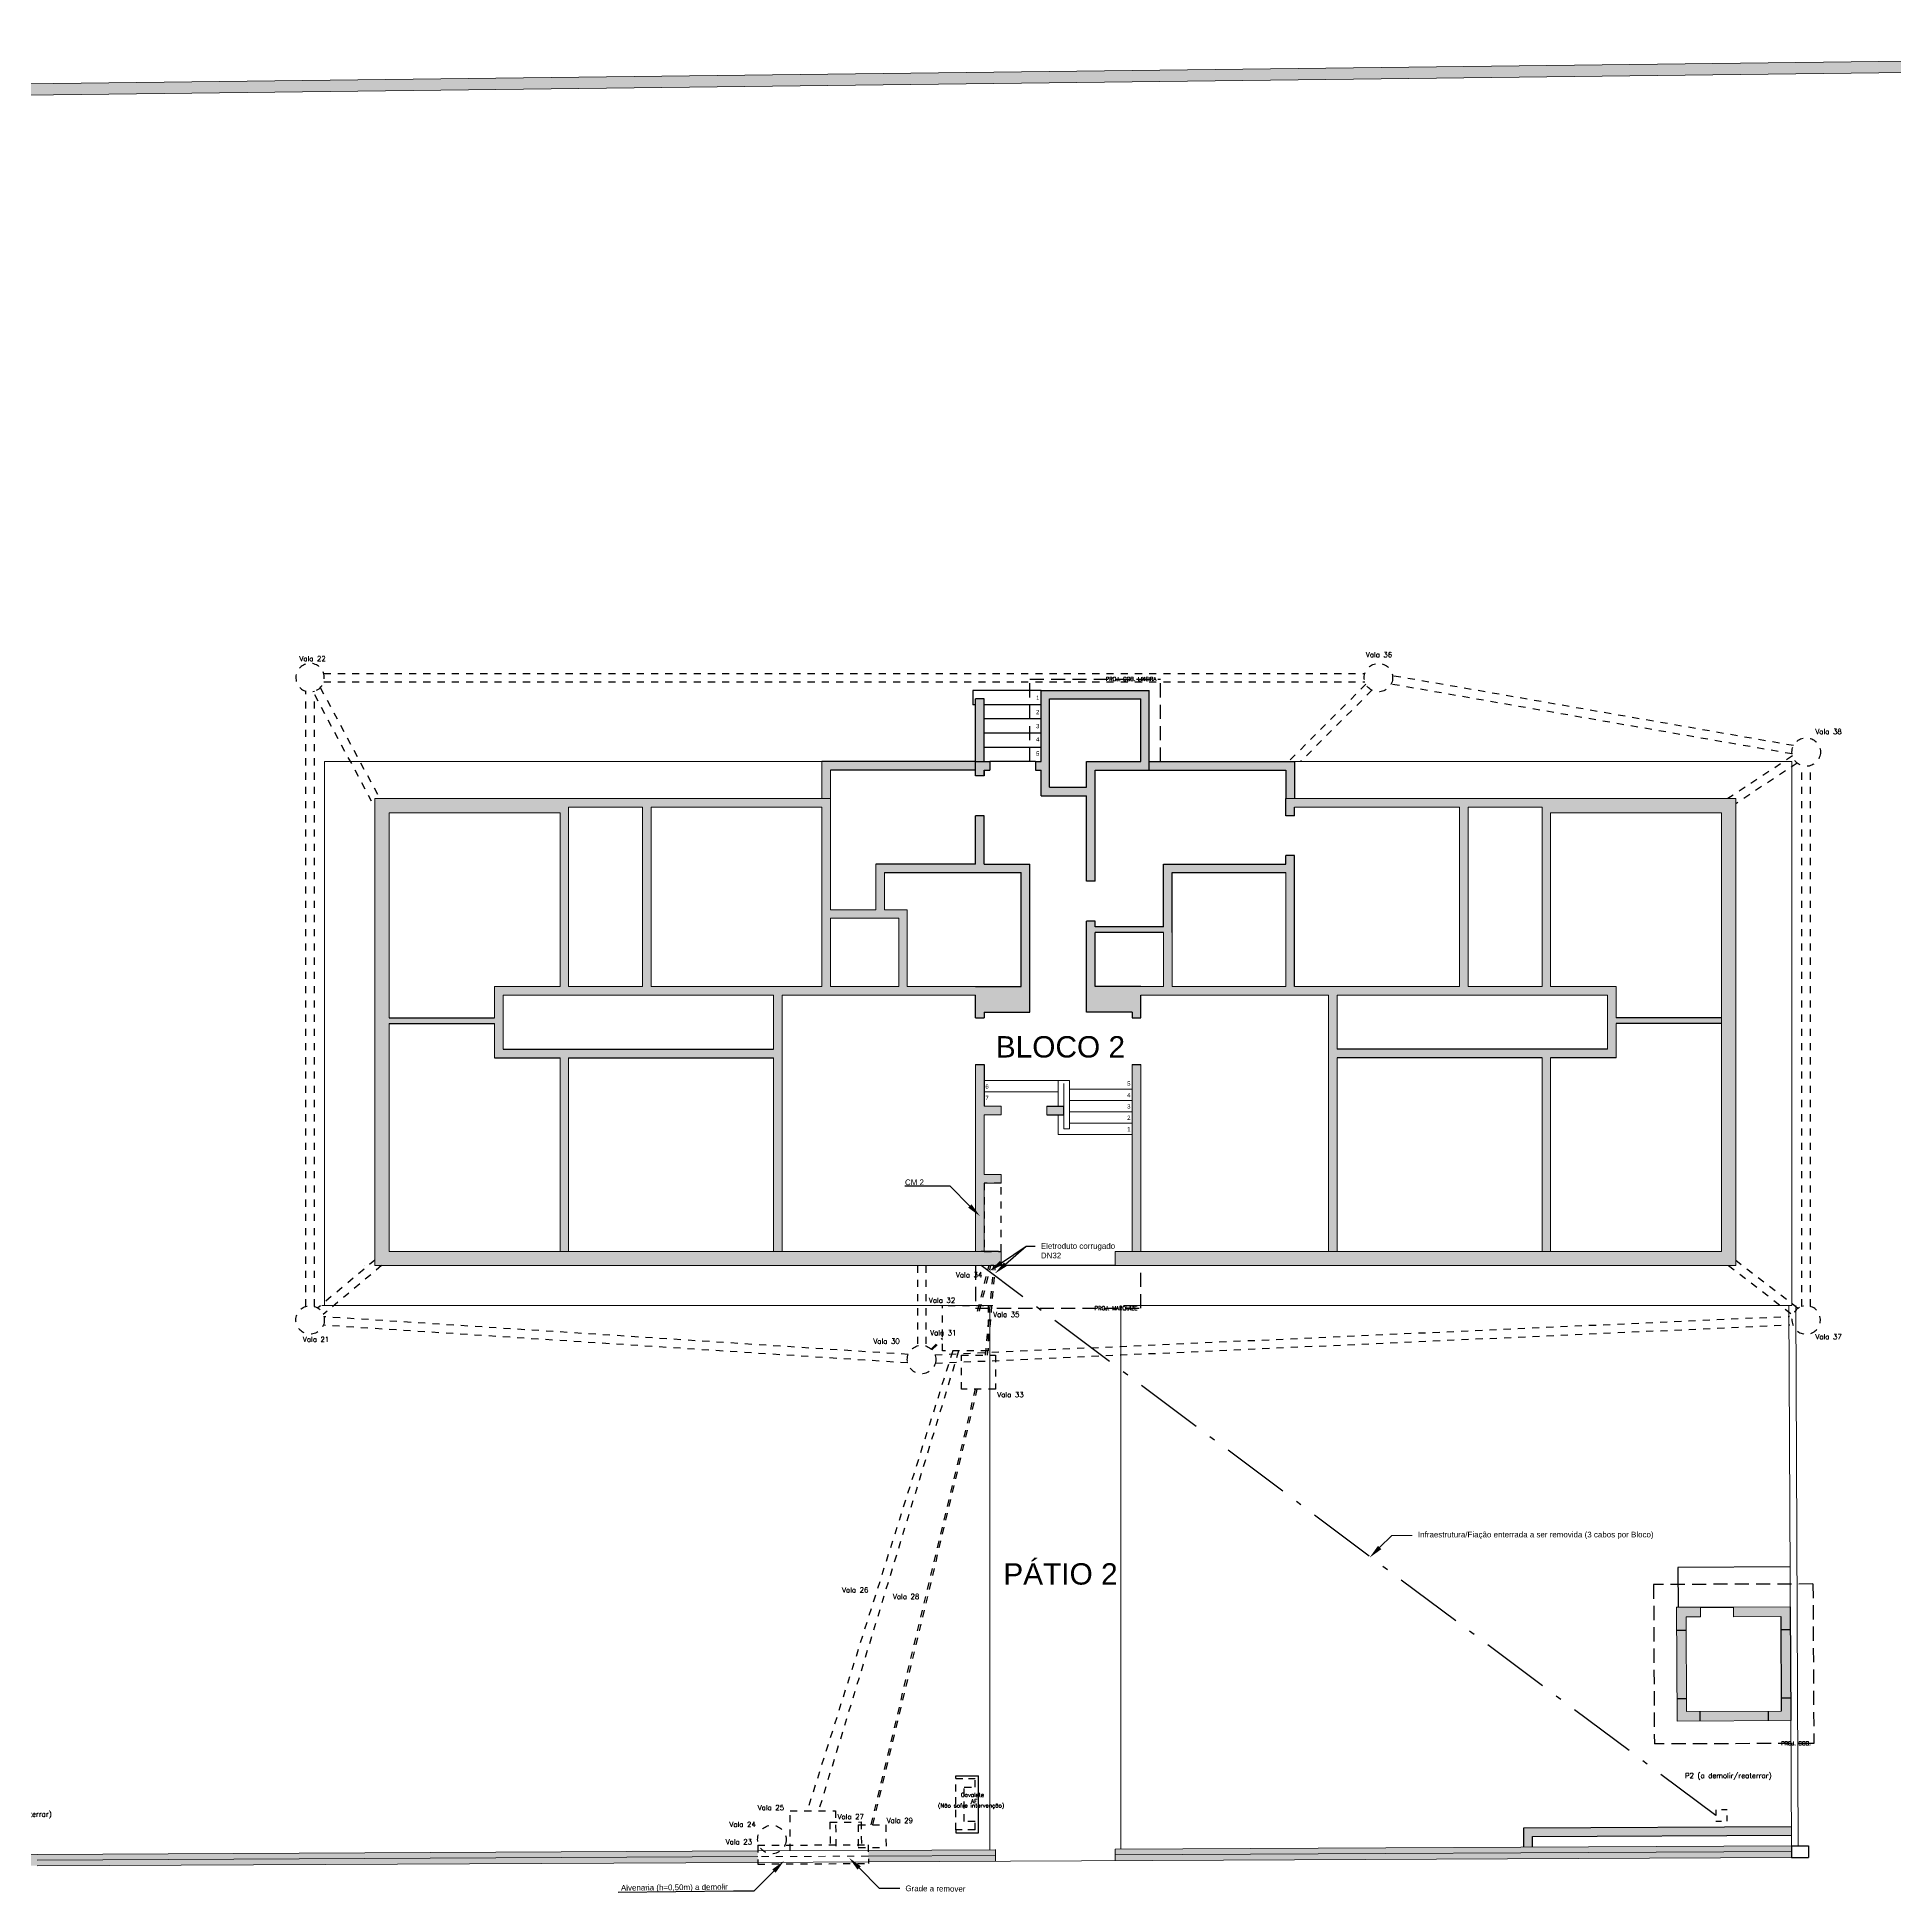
# Model space of a CAD drawing. Extents: x 0 to 11638, y -6007 to 0.
# Drawn here: x 10096.68 to 10129.31, y -3579.59 to -3547.09 of the extents above; entities that cross this region are included whole.
import ezdxf
from ezdxf import colors
from ezdxf.entities.mleader import LeaderData, LeaderLine
from ezdxf.math import Vec2, Vec3

# ---------------------------------------------------------------- set-up
doc = ezdxf.new("R2010")
doc.units = 0
for name, pattern in [('ACAD_ISO10W100', [18, 12, -3, 0, -3]), ('CACHE', [0.375, 0.25, -0.125]), ('DASHED', [0.25, 0.125, -0.125]), ('HIDDEN2', [0.1875, 0.125, -0.0625])]:
    doc.linetypes.add(name, pattern=pattern)
doc.layers.get('0').update_dxf_attribs({"linetype": 'CONTINUOUS'})
for name, color, linetype, lineweight in [('ARQ - Alvenaria Alta', 251, 'CONTINUOUS', 13), ('ARQ - Alvenaria Média-Baixa', 252, 'CONTINUOUS', 20), ('ARQ - Desnível', 8, 'CONTINUOUS', 20), ('ARQ - Escadas', 1, 'CONTINUOUS', 9), ('ARQ - Grades', 1, 'CONTINUOUS', 15), ('ARQ - Guias Calçadas Sarjetas', 254, 'CONTINUOUS', 20), ('ARQ - Textos', 4, 'CONTINUOUS', 5), ('Elétrica', 30, 'CONTINUOUS', 20), ('Hidrossanitário - Água Fria', 5, 'CONTINUOUS', 5)]:
    doc.layers.add(name, color=color, linetype=linetype, lineweight=lineweight)
for name, color, linetype in [('ARQ - Cotas', 1, 'CONTINUOUS'), ('ARQ - Desnível Terreno', 14, 'CONTINUOUS'), ('ARQ - Projeções', 253, 'CACHE')]:
    doc.layers.add(name, color=color, linetype=linetype)
doc.styles.add('ROMANS', font='romans.shx', dxfattribs={"height": 0.3})
doc.styles.get("Standard").update_dxf_attribs({"font": 'arial.ttf', "height": 0.15})

msp = doc.modelspace()

# ---------------------------------------------------------------- hatches: boundary and pattern name
at = {"layer": 'ARQ - Alvenaria Alta', "lineweight": -2}
h = msp.add_hatch(color=7, dxfattribs=at)
h.dxf.hatch_style = 1
h.paths.add_polyline_path([(10114.116, -3561.613), (10113.316, -3561.613), (10113.316, -3560.763), (10113.166, -3560.763), (10113.166, -3561.613), (10111.416, -3561.613), (10111.416, -3562.413), (10110.616, -3562.413), (10110.616, -3560.463), (10102.616, -3560.463), (10102.616, -3568.663), (10113.616, -3568.663), (10113.616, -3568.413), (10113.319, -3568.413), (10102.866, -3568.413), (10102.866, -3564.413), (10104.716, -3564.413), (10104.716, -3565.013), (10105.866, -3565.013), (10105.866, -3568.413), (10106.016, -3568.413), (10106.016, -3565.013), (10109.616, -3565.013), (10109.616, -3568.413), (10109.766, -3568.413), (10109.766, -3563.913), (10113.166, -3563.913), (10113.166, -3564.313), (10113.316, -3564.313), (10113.316, -3564.213), (10114.116, -3564.213)])
h.paths.add_polyline_path([(10113.166, -3563.763), (10111.966, -3563.763), (10111.966, -3562.413), (10111.566, -3562.413), (10111.566, -3561.763), (10113.966, -3561.763), (10113.966, -3563.763)], flags=16)
h.paths.add_polyline_path([(10111.816, -3563.763), (10110.616, -3563.763), (10110.616, -3562.563), (10111.816, -3562.563)], flags=16)
h.paths.add_polyline_path([(10110.466, -3563.763), (10107.466, -3563.763), (10107.466, -3560.613), (10110.466, -3560.613)], flags=16)
h.paths.add_polyline_path([(10109.616, -3563.913), (10109.616, -3564.863), (10104.866, -3564.863), (10104.866, -3563.913)], flags=16)
h.paths.add_polyline_path([(10107.316, -3563.763), (10106.016, -3563.763), (10106.016, -3560.613), (10107.316, -3560.613)], flags=16)
h.paths.add_polyline_path([(10105.866, -3563.763), (10104.716, -3563.763), (10104.716, -3564.313), (10102.866, -3564.313), (10102.866, -3560.713), (10105.866, -3560.713)], flags=16)
h.paths.add_polyline_path([(10113.316, -3565.133), (10113.166, -3565.133), (10113.166, -3568.413), (10113.316, -3568.413), (10113.316, -3567.213), (10113.616, -3567.213), (10113.616, -3567.063), (10113.316, -3567.063), (10113.316, -3566.013), (10113.616, -3566.013), (10113.616, -3565.863), (10113.316, -3565.863)], flags=17)
h.paths.add_polyline_path([(10124.416, -3563.763), (10123.266, -3563.763), (10123.266, -3560.713), (10126.266, -3560.713), (10126.266, -3568.413), (10115.616, -3568.413), (10115.616, -3568.663), (10126.516, -3568.663), (10126.516, -3560.463), (10118.616, -3560.463), (10118.616, -3560.763), (10118.766, -3560.763), (10118.766, -3560.613), (10121.666, -3560.613), (10121.666, -3563.763), (10118.766, -3563.763), (10118.766, -3561.463), (10118.616, -3561.463), (10118.616, -3561.613), (10116.466, -3561.613), (10116.466, -3562.713), (10115.266, -3562.713), (10115.266, -3562.613), (10115.116, -3562.613), (10115.116, -3564.213), (10115.916, -3564.213), (10115.916, -3564.313), (10116.066, -3564.313), (10116.066, -3563.913), (10119.366, -3563.913), (10119.366, -3568.413), (10119.516, -3568.413), (10119.516, -3565.013), (10123.116, -3565.013), (10123.116, -3568.413), (10123.266, -3568.413), (10123.266, -3565.013), (10124.416, -3565.013), (10124.416, -3564.413), (10126.266, -3564.413), (10126.266, -3564.313), (10124.416, -3564.313)])
h.paths.add_polyline_path([(10115.266, -3563.763), (10115.266, -3562.813), (10116.466, -3562.813), (10116.466, -3563.763), (10116.066, -3563.763)], flags=16)
h.paths.add_polyline_path([(10116.616, -3563.763), (10116.616, -3561.763), (10118.616, -3561.763), (10118.616, -3563.763)], flags=16)
h.paths.add_polyline_path([(10119.516, -3563.913), (10124.266, -3563.913), (10124.266, -3564.863), (10119.516, -3564.863)], flags=16)
h.paths.add_polyline_path([(10121.816, -3563.763), (10121.816, -3560.613), (10123.116, -3560.613), (10123.116, -3563.763)], flags=16)
h.paths.add_polyline_path([(10113.416, -3559.813), (10113.166, -3559.813), (10113.166, -3560.063), (10113.316, -3560.063), (10113.316, -3559.963), (10113.416, -3559.963)])
h.paths.add_polyline_path([(10116.216, -3558.563), (10114.316, -3558.563), (10114.316, -3559.813), (10114.216, -3559.813), (10114.216, -3559.963), (10114.316, -3559.963), (10114.316, -3560.413), (10115.116, -3560.413), (10115.116, -3561.913), (10115.266, -3561.913), (10115.266, -3559.963), (10116.216, -3559.963)])
h.paths.add_polyline_path([(10114.466, -3558.713), (10116.066, -3558.713), (10116.066, -3559.813), (10115.116, -3559.813), (10115.116, -3560.263), (10114.466, -3560.263)], flags=16)
h = msp.add_hatch(color=7, dxfattribs=at)
h.dxf.hatch_style = 1
h.paths.add_polyline_path([(10114.716, -3565.863), (10114.416, -3565.863), (10114.416, -3566.013), (10114.716, -3566.013)])
h.paths.add_polyline_path([(10116.066, -3565.133), (10115.916, -3565.133), (10115.916, -3568.413), (10116.066, -3568.413)])
h = msp.add_hatch(color=7, dxfattribs=at)
h.dxf.hatch_style = 1
h.paths.add_polyline_path([(10125.647, -3574.833), (10125.897, -3574.832), (10125.896, -3574.662), (10125.476, -3574.664), (10125.478, -3575.064), (10125.648, -3575.063)])
h.paths.add_polyline_path([(10125.648, -3575.063), (10125.478, -3575.064), (10125.484, -3576.264), (10125.654, -3576.263)])
h.paths.add_polyline_path([(10125.885, -3576.492), (10125.655, -3576.493), (10125.654, -3576.263), (10125.484, -3576.264), (10125.486, -3576.664), (10125.886, -3576.662)])
h.paths.add_polyline_path([(10127.085, -3576.486), (10125.885, -3576.492), (10125.886, -3576.662), (10127.086, -3576.656)])
h.paths.add_polyline_path([(10127.484, -3576.254), (10127.314, -3576.255), (10127.315, -3576.485), (10127.085, -3576.486), (10127.086, -3576.656), (10127.486, -3576.654)])
h.paths.add_polyline_path([(10127.478, -3575.054), (10127.308, -3575.055), (10127.314, -3576.255), (10127.484, -3576.254)])
h.paths.add_polyline_path([(10127.476, -3574.654), (10126.476, -3574.659), (10126.477, -3574.829), (10127.307, -3574.825), (10127.308, -3575.055), (10127.478, -3575.054)])
at = {"layer": 'ARQ - Alvenaria Média-Baixa', "lineweight": -2}
h = msp.add_hatch(color=256, dxfattribs=at)
h.dxf.hatch_style = 1
h.paths.add_polyline_path([(10113.166, -3559.813), (10110.466, -3559.813), (10110.466, -3560.463), (10110.616, -3560.463), (10110.616, -3559.963), (10113.166, -3559.963)])
h.paths.add_polyline_path([(10113.316, -3558.713), (10113.166, -3558.713), (10113.166, -3559.813), (10113.316, -3559.813)])
h.paths.add_polyline_path([(10118.766, -3559.813), (10116.216, -3559.813), (10116.216, -3559.963), (10118.616, -3559.963), (10118.616, -3560.463), (10118.766, -3560.463)])
h = msp.add_hatch(color=256, dxfattribs=at)
h.dxf.hatch_style = 1
h.paths.add_polyline_path([(10083.853, -3577.67), (10083.84, -3577.77), (10092.018, -3578.803), (10094.933, -3579.165), (10096.681, -3579.204), (10109.339, -3579.143), (10109.339, -3579.043), (10096.682, -3579.104), (10094.941, -3579.065), (10092.03, -3578.703)])
h.paths.add_polyline_path([(10083.865, -3577.571), (10083.853, -3577.67), (10092.03, -3578.703), (10094.941, -3579.065), (10096.682, -3579.104), (10109.339, -3579.043), (10109.338, -3578.943), (10096.683, -3579.004), (10094.948, -3578.965), (10092.043, -3578.604)])
h = msp.add_hatch(color=256, dxfattribs=at)
h.dxf.hatch_style = 1
h.paths.add_polyline_path([(10127.495, -3578.664), (10127.495, -3578.514), (10122.796, -3578.537), (10122.796, -3578.877), (10122.946, -3578.876), (10122.945, -3578.687)])
h = msp.add_hatch(color=256, dxfattribs=at)
h.dxf.hatch_style = 1
h.paths.add_polyline_path([(10113.516, -3578.923), (10111.281, -3578.933), (10111.282, -3579.033), (10113.516, -3579.023)])
h.paths.add_polyline_path([(10113.516, -3579.023), (10111.282, -3579.033), (10111.282, -3579.133), (10113.517, -3579.122)])
h = msp.add_hatch(color=256, dxfattribs=at)
h.dxf.hatch_style = 1
h.paths.add_polyline_path([(10127.496, -3578.854), (10115.616, -3578.911), (10115.615, -3579.011), (10127.496, -3578.954)])
h.paths.add_polyline_path([(10127.496, -3578.954), (10115.615, -3579.011), (10115.615, -3579.112), (10127.496, -3579.055)])
at = {"layer": 'ARQ - Cotas', "lineweight": -2}
h = msp.add_hatch(color=7, dxfattribs=at)
h.dxf.hatch_style = 1
edge = h.paths.add_edge_path()
edge.add_line((10163.801, -3547.293), (10163.801, -3578.879))
edge.add_line((10163.801, -3578.879), (10164.001, -3578.879))
edge.add_line((10164.001, -3578.879), (10164.001, -3547.091))
edge.add_line((10164.001, -3547.091), (10064.517, -3548.3))
edge.add_line((10064.517, -3548.3), (10064.717, -3571.822))
edge.add_arc((10068.479, -3571.822), 3.762, 180, 236.9357)
edge.add_line((10066.427, -3574.975), (10066.47, -3574.983))
edge.add_line((10066.47, -3574.983), (10066.507, -3574.789))
edge.add_arc((10068.479, -3571.822), 3.562, 179.9865, 236.3823, ccw=False)
edge.add_line((10064.917, -3571.821), (10064.719, -3548.497))
edge.add_line((10064.719, -3548.497), (10163.801, -3547.293))
h.paths.add_polyline_path([(10163.889, -3577.128), (10163.889, -3577.034)], flags=16)

# ---------------------------------------------------------------- linework, layer by layer
at = {"lineweight": -2}
for p, q in [((10102.431, -3568.663), (10102.431, -3568.663)), ((10113.566, -3568.413), (10113.266, -3568.413)), ((10113.484, -3568.663), (10113.434, -3568.663)), ((10113.566, -3568.663), (10113.516, -3568.663))]:
    msp.add_line(p, q, dxfattribs=at)
at = {"layer": 'ARQ - Alvenaria Alta'}
for p, q in [((10164.001, -3547.091), (10064.517, -3548.3)), ((10163.801, -3547.293), (10064.719, -3548.497)), ((10104.716, -3564.313), (10104.716, -3563.763)), ((10124.416, -3564.313), (10124.416, -3563.763)), ((10104.866, -3564.863), (10104.866, -3563.913)), ((10109.616, -3564.863), (10109.616, -3563.913)), ((10109.766, -3568.413), (10109.766, -3563.913)), ((10119.366, -3568.413), (10119.366, -3563.913)), ((10119.516, -3564.863), (10119.516, -3563.913)), ((10124.266, -3564.863), (10124.266, -3563.913)), ((10104.716, -3565.013), (10104.716, -3564.413)), ((10124.416, -3565.013), (10124.416, -3564.413)), ((10105.866, -3568.413), (10105.866, -3565.013)), ((10106.016, -3568.413), (10106.016, -3565.013)), ((10109.616, -3568.413), (10109.616, -3565.013)), ((10113.166, -3568.413), (10113.166, -3565.133)), ((10115.916, -3568.413), (10115.916, -3565.133)), ((10116.066, -3568.413), (10116.066, -3565.133)), ((10119.516, -3568.413), (10119.516, -3565.013)), ((10123.116, -3568.413), (10123.116, -3565.013)), ((10123.266, -3568.413), (10123.266, -3565.013)), ((10113.316, -3565.863), (10113.616, -3565.863)), ((10113.316, -3567.063), (10113.316, -3566.013)), ((10113.316, -3566.013), (10113.616, -3566.013)), ((10113.616, -3566.013), (10113.616, -3565.863)), ((10114.416, -3566.013), (10114.416, -3565.863)), ((10113.616, -3567.213), (10113.616, -3567.063)), ((10113.316, -3568.413), (10113.316, -3567.213)), ((10125.896, -3574.662), (10125.476, -3574.664)), ((10125.897, -3574.832), (10125.647, -3574.833)), ((10127.476, -3574.654), (10126.476, -3574.659)), ((10127.307, -3574.825), (10126.477, -3574.829)), ((10127.315, -3576.485), (10125.655, -3576.493)), ((10127.486, -3576.654), (10125.486, -3576.664))]:
    msp.add_line(p, q, dxfattribs=at)
at = {"layer": 'ARQ - Alvenaria Alta', "lineweight": -2}
for p, q in [((10114.316, -3559.813), (10114.316, -3558.563)), ((10114.316, -3558.563), (10116.216, -3558.563)), ((10116.216, -3559.963), (10116.216, -3558.563)), ((10114.466, -3560.263), (10114.466, -3558.713)), ((10114.466, -3558.713), (10116.066, -3558.713)), ((10116.066, -3559.813), (10116.066, -3558.713)), ((10113.166, -3560.063), (10113.166, -3559.813)), ((10113.166, -3559.813), (10113.416, -3559.813)), ((10113.416, -3559.813), (10113.416, -3559.963)), ((10114.216, -3559.813), (10114.316, -3559.813)), ((10114.216, -3559.813), (10114.216, -3559.963)), ((10115.116, -3560.263), (10115.116, -3559.813)), ((10115.116, -3559.813), (10116.066, -3559.813)), ((10113.316, -3560.063), (10113.166, -3560.063)), ((10113.316, -3559.963), (10113.416, -3559.963)), ((10113.316, -3560.063), (10113.316, -3559.963)), ((10113.316, -3559.963), (10113.316, -3560.063)), ((10114.216, -3559.963), (10114.316, -3559.963)), ((10114.316, -3560.413), (10114.316, -3559.963)), ((10115.266, -3561.913), (10115.266, -3559.963)), ((10115.266, -3559.963), (10116.216, -3559.963)), ((10114.316, -3560.413), (10115.116, -3560.413)), ((10114.466, -3560.263), (10115.116, -3560.263)), ((10115.116, -3561.913), (10115.116, -3560.413)), ((10118.616, -3560.763), (10118.616, -3560.463)), ((10113.166, -3561.613), (10113.166, -3560.763)), ((10113.316, -3560.763), (10113.166, -3560.763)), ((10113.316, -3561.613), (10113.316, -3560.763)), ((10118.766, -3560.763), (10118.616, -3560.763)), ((10118.766, -3560.763), (10118.766, -3560.613)), ((10118.616, -3561.613), (10118.616, -3561.463)), ((10118.766, -3561.463), (10118.616, -3561.463)), ((10118.766, -3563.763), (10118.766, -3561.463)), ((10113.166, -3561.613), (10111.416, -3561.613)), ((10111.566, -3561.763), (10113.966, -3561.763)), ((10113.316, -3561.613), (10114.116, -3561.613)), ((10113.966, -3563.763), (10113.966, -3561.763)), ((10114.116, -3564.213), (10114.116, -3561.613)), ((10116.466, -3562.713), (10116.466, -3561.613)), ((10116.466, -3561.613), (10118.616, -3561.613)), ((10116.616, -3562.813), (10116.616, -3561.763)), ((10116.616, -3561.763), (10118.616, -3561.763)), ((10115.266, -3561.913), (10115.116, -3561.913)), ((10115.266, -3562.613), (10115.116, -3562.613)), ((10115.116, -3564.213), (10115.116, -3562.613)), ((10115.266, -3562.713), (10115.266, -3562.613)), ((10116.466, -3562.713), (10115.266, -3562.713)), ((10116.466, -3562.813), (10115.266, -3562.813)), ((10115.266, -3563.763), (10115.266, -3562.813)), ((10113.166, -3563.763), (10113.966, -3563.763)), ((10116.066, -3563.763), (10115.266, -3563.763)), ((10113.166, -3564.313), (10113.166, -3563.913)), ((10116.066, -3564.313), (10116.066, -3563.913)), ((10102.866, -3564.313), (10104.716, -3564.313)), ((10102.866, -3564.413), (10104.716, -3564.413)), ((10113.166, -3564.313), (10113.316, -3564.313)), ((10113.316, -3564.213), (10113.316, -3564.313)), ((10113.316, -3564.213), (10114.116, -3564.213)), ((10115.916, -3564.213), (10115.116, -3564.213)), ((10115.916, -3564.213), (10115.916, -3564.313)), ((10115.916, -3564.313), (10116.066, -3564.313)), ((10126.266, -3564.313), (10124.416, -3564.313)), ((10126.266, -3564.413), (10124.416, -3564.413)), ((10104.716, -3565.013), (10105.866, -3565.013)), ((10104.866, -3564.863), (10109.616, -3564.863)), ((10106.016, -3565.013), (10109.616, -3565.013)), ((10113.166, -3565.133), (10113.316, -3565.133)), ((10113.316, -3565.133), (10113.316, -3565.863)), ((10115.916, -3565.133), (10116.066, -3565.133)), ((10124.266, -3564.863), (10119.516, -3564.863)), ((10123.116, -3565.013), (10119.516, -3565.013)), ((10124.416, -3565.013), (10123.266, -3565.013)), ((10114.416, -3565.863), (10114.716, -3565.863)), ((10114.416, -3566.013), (10114.716, -3566.013)), ((10114.716, -3566.013), (10114.716, -3565.863)), ((10127.307, -3574.825), (10127.315, -3576.485)), ((10127.476, -3574.654), (10127.486, -3576.654)), ((10125.478, -3575.064), (10125.645, -3575.063)), ((10127.308, -3575.055), (10127.478, -3575.054)), ((10125.484, -3576.264), (10125.654, -3576.263)), ((10125.885, -3576.492), (10125.886, -3576.661)), ((10127.085, -3576.486), (10127.086, -3576.655)), ((10127.314, -3576.255), (10127.484, -3576.254)), ((10127.496, -3578.854), (10127.496, -3579.055)), ((10127.496, -3578.854), (10127.796, -3578.854)), ((10127.497, -3579.055), (10127.797, -3579.055)), ((10127.796, -3578.854), (10127.796, -3579.055))]:
    msp.add_line(p, q, dxfattribs=at)
at = {"layer": 'ARQ - Alvenaria Alta', "ltscale": 0.01, "transparency": 33554684}
for p, q in [((10110.616, -3560.463), (10102.616, -3560.463)), ((10102.616, -3568.663), (10102.616, -3560.463)), ((10110.616, -3562.413), (10110.616, -3560.463)), ((10126.516, -3560.463), (10118.616, -3560.463)), ((10126.516, -3560.463), (10126.516, -3568.663)), ((10105.866, -3560.713), (10102.866, -3560.713)), ((10102.866, -3564.313), (10102.866, -3560.713)), ((10105.866, -3563.763), (10105.866, -3560.713)), ((10107.316, -3560.613), (10106.016, -3560.613)), ((10106.016, -3563.763), (10106.016, -3560.613)), ((10107.316, -3563.763), (10107.316, -3560.613)), ((10110.466, -3560.613), (10107.466, -3560.613)), ((10107.466, -3563.763), (10107.466, -3560.613)), ((10110.466, -3563.763), (10110.466, -3560.613)), ((10121.666, -3560.613), (10118.766, -3560.613)), ((10121.666, -3563.763), (10121.666, -3560.613)), ((10123.116, -3560.613), (10121.816, -3560.613)), ((10121.816, -3563.763), (10121.816, -3560.613)), ((10123.116, -3563.763), (10123.116, -3560.613)), ((10126.266, -3560.713), (10123.266, -3560.713)), ((10123.266, -3563.763), (10123.266, -3560.713)), ((10126.266, -3560.713), (10126.266, -3568.413)), ((10111.416, -3562.413), (10111.416, -3561.613)), ((10111.566, -3562.413), (10111.566, -3561.763)), ((10116.616, -3563.763), (10116.616, -3561.763)), ((10118.616, -3563.763), (10118.616, -3561.763)), ((10111.416, -3562.413), (10110.616, -3562.413)), ((10111.966, -3562.413), (10111.566, -3562.413)), ((10111.966, -3563.763), (10111.966, -3562.413)), ((10111.816, -3562.563), (10110.616, -3562.563)), ((10110.616, -3563.763), (10110.616, -3562.563)), ((10111.816, -3563.763), (10111.816, -3562.563)), ((10116.466, -3563.763), (10116.466, -3562.813)), ((10105.866, -3563.763), (10104.716, -3563.763)), ((10107.316, -3563.763), (10106.016, -3563.763)), ((10110.466, -3563.763), (10107.466, -3563.763)), ((10111.816, -3563.763), (10110.616, -3563.763)), ((10113.166, -3563.763), (10111.966, -3563.763)), ((10116.066, -3563.763), (10116.466, -3563.763)), ((10116.616, -3563.763), (10118.616, -3563.763)), ((10118.766, -3563.763), (10121.666, -3563.763)), ((10121.816, -3563.763), (10123.116, -3563.763)), ((10123.266, -3563.763), (10124.416, -3563.763)), ((10109.616, -3563.913), (10104.866, -3563.913)), ((10113.166, -3563.913), (10109.766, -3563.913)), ((10116.066, -3563.913), (10119.366, -3563.913)), ((10119.516, -3563.913), (10124.266, -3563.913)), ((10102.866, -3568.413), (10102.866, -3564.413)), ((10113.616, -3567.063), (10113.316, -3567.063)), ((10113.616, -3567.213), (10113.316, -3567.213)), ((10113.616, -3568.663), (10102.616, -3568.663)), ((10113.616, -3568.413), (10102.866, -3568.413)), ((10113.616, -3568.413), (10113.616, -3568.663)), ((10126.266, -3568.413), (10115.616, -3568.413)), ((10115.616, -3568.413), (10115.616, -3568.663)), ((10126.516, -3568.663), (10115.616, -3568.663)), ((10125.476, -3574.664), (10125.486, -3576.664)), ((10125.647, -3574.833), (10125.655, -3576.493)), ((10125.896, -3574.662), (10125.897, -3574.832)), ((10126.476, -3574.659), (10126.477, -3574.829))]:
    msp.add_line(p, q, dxfattribs=at)
at = {"layer": 'ARQ - Alvenaria Média-Baixa', "lineweight": -2}
for p, q in [((10113.166, -3559.813), (10113.166, -3558.713)), ((10113.316, -3558.713), (10113.166, -3558.713)), ((10113.316, -3559.813), (10113.316, -3558.713)), ((10113.166, -3559.813), (10110.466, -3559.813)), ((10116.216, -3559.813), (10118.766, -3559.813)), ((10118.766, -3559.813), (10118.766, -3560.463)), ((10113.166, -3559.963), (10110.616, -3559.963)), ((10116.216, -3559.963), (10118.616, -3559.963)), ((10118.616, -3559.963), (10118.616, -3560.463)), ((10112.816, -3577.673), (10112.816, -3577.623)), ((10112.816, -3577.623), (10113.216, -3577.623)), ((10113.216, -3578.623), (10113.216, -3577.623)), ((10122.796, -3578.537), (10127.495, -3578.514)), ((10112.816, -3578.573), (10112.816, -3578.623)), ((10112.816, -3578.623), (10113.216, -3578.623)), ((10122.796, -3578.877), (10122.796, -3578.537)), ((10122.946, -3578.877), (10122.945, -3578.687)), ((10122.946, -3578.687), (10127.495, -3578.664))]:
    msp.add_line(p, q, dxfattribs=at)
at = {"layer": 'ARQ - Alvenaria Média-Baixa', "ltscale": 0.01, "transparency": 33554684}
for p, q in [((10110.466, -3560.463), (10110.466, -3559.813)), ((10110.616, -3560.463), (10110.616, -3559.963))]:
    msp.add_line(p, q, dxfattribs=at)
at = {"layer": 'ARQ - Alvenaria Média-Baixa'}
for p, q in [((10114.616, -3565.863), (10114.616, -3565.413)), ((10114.816, -3565.413), (10114.616, -3565.413)), ((10114.716, -3566.263), (10114.716, -3565.463)), ((10114.816, -3566.263), (10114.816, -3565.413)), ((10114.816, -3566.263), (10114.716, -3566.263)), ((10109.338, -3578.943), (10096.683, -3579.004)), ((10109.339, -3579.143), (10096.683, -3579.204)), ((10109.338, -3578.943), (10111.281, -3578.933)), ((10109.339, -3579.143), (10111.282, -3579.133)), ((10113.516, -3578.923), (10111.281, -3578.933)), ((10127.496, -3579.055), (10111.282, -3579.133)), ((10113.516, -3578.917), (10113.517, -3579.123)), ((10115.616, -3578.911), (10115.615, -3579.117)), ((10127.496, -3578.854), (10115.616, -3578.911))]:
    msp.add_line(p, q, dxfattribs=at)
at = {"layer": 'ARQ - Alvenaria Média-Baixa', "linetype": 'HIDDEN2', "lineweight": -2}
for p, q in [((10112.816, -3578.573), (10112.816, -3577.673)), ((10112.816, -3577.673), (10113.156, -3577.673)), ((10112.966, -3578.423), (10112.966, -3577.823)), ((10112.966, -3577.823), (10113.156, -3577.823)), ((10113.156, -3577.823), (10113.156, -3577.673)), ((10113.156, -3578.423), (10112.966, -3578.423)), ((10113.156, -3578.573), (10113.156, -3578.423)), ((10113.156, -3578.573), (10112.816, -3578.573))]:
    msp.add_line(p, q, dxfattribs=at)
at = {"layer": 'ARQ - Alvenaria Média-Baixa'}
msp.add_lwpolyline([(10083.865, -3577.571), (10092.043, -3578.604), (10094.948, -3578.965), (10096.683, -3579.004)], dxfattribs=at)
at = {"layer": 'ARQ - Desnível', "lineweight": -2}
for p, q in [((10115.616, -3568.663), (10113.616, -3568.663)), ((10127.473, -3573.954), (10125.503, -3573.964)), ((10125.503, -3573.964), (10125.506, -3574.664)), ((10125.896, -3574.662), (10126.476, -3574.659))]:
    msp.add_line(p, q, dxfattribs=at)
at = {"layer": 'ARQ - Desnível Terreno', "linetype": 'DASHED', "lineweight": -2}
for p, q in [((10101.715, -3558.263), (10120.002, -3558.263)), ((10101.401, -3569.38), (10101.401, -3558.577)), ((10101.655, -3558.513), (10102.682, -3560.428)), ((10101.715, -3558.413), (10120.002, -3558.413)), ((10120.019, -3558.454), (10118.66, -3559.813)), ((10120.125, -3558.56), (10118.872, -3559.813)), ((10127.507, -3559.678), (10120.463, -3558.453)), ((10127.533, -3559.531), (10120.488, -3558.305)), ((10101.551, -3569.38), (10101.551, -3558.637)), ((10101.551, -3558.637), (10102.55, -3560.499)), ((10127.515, -3559.714), (10126.379, -3560.463)), ((10127.597, -3559.839), (10126.516, -3560.553)), ((10127.68, -3569.38), (10127.68, -3559.884)), ((10127.83, -3569.38), (10127.83, -3559.884)), ((10102.616, -3568.566), (10101.611, -3569.407)), ((10102.732, -3568.663), (10101.707, -3569.522)), ((10112.144, -3568.663), (10112.144, -3570.074)), ((10112.294, -3568.663), (10112.294, -3570.076)), ((10113.201, -3569.463), (10113.401, -3568.663)), ((10113.234, -3569.463), (10113.434, -3568.663)), ((10113.342, -3570.235), (10113.484, -3568.663)), ((10113.375, -3570.235), (10113.516, -3568.663)), ((10126.393, -3568.663), (10127.521, -3569.532)), ((10126.516, -3568.569), (10127.612, -3569.413)), ((10112.584, -3570.163), (10112.584, -3569.363)), ((10112.684, -3569.363), (10113.384, -3569.363)), ((10113.384, -3569.363), (10113.384, -3570.163)), ((10111.982, -3570.223), (10101.72, -3569.562)), ((10112.451, -3570.228), (10127.464, -3569.554)), ((10112.457, -3570.378), (10127.47, -3569.704)), ((10111.973, -3570.373), (10101.708, -3569.711)), ((10112.385, -3570.13), (10112.584, -3569.931)), ((10112.399, -3570.144), (10112.584, -3569.96)), ((10112.764, -3570.163), (10110.206, -3578.239)), ((10112.867, -3570.163), (10110.406, -3578.238)), ((10113.384, -3570.163), (10112.584, -3570.163)), ((10112.916, -3570.835), (10112.916, -3570.235)), ((10112.916, -3570.235), (10113.516, -3570.235)), ((10113.516, -3570.235), (10113.516, -3570.835)), ((10111.331, -3578.483), (10113.164, -3570.835)), ((10111.363, -3578.483), (10113.196, -3570.835)), ((10113.516, -3570.835), (10112.916, -3570.835)), ((10109.906, -3578.24), (10110.706, -3578.236)), ((10109.91, -3578.94), (10109.906, -3578.24)), ((10110.607, -3578.437), (10111.157, -3578.434)), ((10110.607, -3578.437), (10110.61, -3578.937)), ((10110.706, -3578.236), (10110.71, -3578.936)), ((10111.104, -3578.484), (10111.591, -3578.482)), ((10111.104, -3578.484), (10111.105, -3578.884)), ((10111.157, -3578.434), (10111.16, -3578.934)), ((10111.591, -3578.482), (10111.592, -3578.882)), ((10109.338, -3578.843), (10111.281, -3578.833)), ((10109.338, -3578.843), (10109.339, -3579.173)), ((10111.281, -3578.833), (10111.282, -3579.163)), ((10109.339, -3579.173), (10111.282, -3579.163)), ((10111.105, -3578.884), (10111.592, -3578.883))]:
    msp.add_line(p, q, dxfattribs=at)
for centre in [(10120.241, -3558.338), (10127.755, -3559.645), (10101.476, -3569.618), (10112.216, -3570.313), (10109.587, -3578.742)]:
    msp.add_circle(centre, 0.25, dxfattribs=at)
for centre, start, end in [((10101.476, -3558.338), 297.5424, 287.4576), ((10127.755, -3569.618), 117.5424, 107.4576)]:
    msp.add_arc(centre, 0.25, start, end, dxfattribs=at)
at = {"layer": 'ARQ - Escadas', "lineweight": -2}
for p, q in [((10114.316, -3558.563), (10113.116, -3558.563)), ((10113.116, -3558.563), (10113.116, -3558.813)), ((10113.166, -3558.813), (10113.116, -3558.813)), ((10114.316, -3558.813), (10113.316, -3558.813)), ((10114.316, -3559.063), (10113.316, -3559.063)), ((10114.316, -3559.313), (10113.316, -3559.313)), ((10114.316, -3559.563), (10113.316, -3559.563)), ((10114.216, -3559.813), (10113.416, -3559.813))]:
    msp.add_line(p, q, dxfattribs=at)
at = {"layer": 'ARQ - Escadas'}
for p, q in [((10114.616, -3565.413), (10113.316, -3565.413)), ((10113.316, -3565.613), (10114.616, -3565.613)), ((10114.816, -3565.563), (10115.916, -3565.563)), ((10114.816, -3565.763), (10115.916, -3565.763)), ((10114.616, -3566.363), (10114.616, -3566.013)), ((10114.816, -3565.963), (10115.916, -3565.963)), ((10114.616, -3566.363), (10115.916, -3566.363)), ((10114.816, -3566.163), (10115.916, -3566.163))]:
    msp.add_line(p, q, dxfattribs=at)
at = {"layer": 'ARQ - Grades'}
for p, q in [((10109.339, -3579.043), (10096.684, -3579.104)), ((10113.516, -3579.023), (10111.282, -3579.033)), ((10127.497, -3578.954), (10115.616, -3579.011))]:
    msp.add_line(p, q, dxfattribs=at)
at = {"layer": 'ARQ - Grades', "linetype": 'DASHED'}
msp.add_line((10111.282, -3579.033), (10109.339, -3579.043), dxfattribs=at)
at = {"layer": 'ARQ - Guias Calçadas Sarjetas', "ltscale": 0.01, "transparency": 33554684}
for p, q in [((10101.731, -3569.363), (10101.731, -3559.813)), ((10110.466, -3559.813), (10101.731, -3559.813)), ((10118.766, -3559.813), (10127.501, -3559.813)), ((10127.501, -3559.813), (10127.501, -3569.363)), ((10113.416, -3569.363), (10101.681, -3569.363)), ((10113.466, -3569.363), (10101.731, -3569.363)), ((10113.416, -3569.363), (10113.416, -3578.923)), ((10115.716, -3569.363), (10115.716, -3578.912)), ((10127.501, -3569.363), (10115.766, -3569.363)), ((10127.451, -3569.363), (10127.496, -3578.854)), ((10127.571, -3569.363), (10127.616, -3578.854))]:
    msp.add_line(p, q, dxfattribs=at)
at = {"layer": 'ARQ - Projeções', "lineweight": -2}
for p, q in [((10114.116, -3558.363), (10116.416, -3558.363)), ((10114.116, -3559.813), (10114.116, -3558.363)), ((10116.416, -3559.813), (10116.416, -3558.363)), ((10113.166, -3568.663), (10113.166, -3569.413)), ((10116.066, -3569.413), (10116.066, -3568.663)), ((10113.166, -3569.413), (10116.066, -3569.413)), ((10127.874, -3574.254), (10127.888, -3577.054))]:
    msp.add_line(p, q, dxfattribs=at)
at = {"layer": 'ARQ - Projeções'}
for p, q in [((10127.874, -3574.254), (10125.074, -3574.264)), ((10125.074, -3574.264), (10125.088, -3577.064)), ((10127.888, -3577.054), (10125.088, -3577.064))]:
    msp.add_line(p, q, dxfattribs=at)
at = {"layer": 'Elétrica', "linetype": 'DASHED', "lineweight": -2}
for p, q in [((10113.616, -3567.213), (10113.319, -3567.213)), ((10113.319, -3567.213), (10113.319, -3568.413)), ((10113.616, -3568.413), (10113.616, -3567.213)), ((10113.319, -3568.413), (10113.616, -3568.413))]:
    msp.add_line(p, q, dxfattribs=at)
at = {"layer": 'Elétrica', "linetype": 'ACAD_ISO10W100', "lineweight": -2, "ltscale": 0.1}
msp.add_line((10126.165, -3578.32), (10113.266, -3568.663), dxfattribs=at)
at = {"layer": 'Elétrica', "linetype": 'DASHED', "lineweight": -2, "ltscale": 0.5}
for p, q in [((10126.365, -3578.22), (10126.165, -3578.22)), ((10126.165, -3578.22), (10126.165, -3578.42)), ((10126.165, -3578.42), (10126.365, -3578.42)), ((10126.365, -3578.42), (10126.365, -3578.22))]:
    msp.add_line(p, q, dxfattribs=at)

# ---------------------------------------------------------------- texts
at = {"layer": 'ARQ - Desnível Terreno', "linetype": 'ByBlock', "char_height": 0.09, "style": 'ROMANS'}
for s, insert, attachment_point in [('Vala 22', (10101.751, -3557.959), 3), ('Vala 36', (10120.483, -3557.891), 3), ('Vala 38', (10127.916, -3559.24), 1), ('Vala 34', (10112.821, -3568.781), 1), ('Vala 32', (10112.345, -3569.228), 1), ('Vala 35', (10113.474, -3569.476), 1), ('Vala 21', (10101.35, -3569.914), 1), ('Vala 30', (10111.37, -3569.946), 1), ('Vala 31', (10112.367, -3569.798), 1), ('Vala 37', (10127.917, -3569.867), 1), ('Vala 33', (10113.547, -3570.884), 1), ('Vala 26', (10110.82, -3574.314), 1), ('Vala 28', (10111.714, -3574.43), 1), ('Vala 25', (10109.339, -3578.136), 1), ('Vala 24', (10108.842, -3578.432), 1), ('Vala 27', (10110.742, -3578.295), 1), ('Vala 29', (10111.604, -3578.363), 1), ('Vala 23', (10108.777, -3578.738), 1)]:
    msp.add_mtext_dynamic_manual_height_columns(s, width=1.97206, gutter_width=18, heights=[0], dxfattribs=dict(at, insert=insert, attachment_point=attachment_point))
at = {"layer": 'ARQ - Escadas', "char_height": 0.075, "attachment_point": 5}
for s, insert in [('2', (10114.257, -3558.943)), ('1', (10114.257, -3558.693)), ('3', (10114.257, -3559.19)), ('4', (10114.257, -3559.422)), ('5', (10114.257, -3559.672)), ('5', (10115.857, -3565.468)), ('6', (10113.367, -3565.518)), ('7', (10113.367, -3565.718)), ('4', (10115.857, -3565.668)), ('3', (10115.857, -3565.868)), ('2', (10115.857, -3566.068)), ('1', (10115.857, -3566.268))]:
    msp.add_mtext(s, dxfattribs=dict(at, insert=insert))
at = {"layer": 'ARQ - Projeções', "lineweight": -2, "char_height": 0.0675, "attachment_point": 1, "style": 'ROMANS'}
for s, insert in [('\\pxqc;PROJ. COB. LIXEIRA', (10115.185, -3558.328)), ('\\pxqc;PROJ. MARQUIZE', (10114.923, -3569.378)), ('PROJ. COB.', (10127.313, -3577.019))]:
    msp.add_mtext_dynamic_manual_height_columns(s, width=1.41912, gutter_width=13.5, heights=[0], dxfattribs=dict(at, insert=insert))
at = {"layer": 'ARQ - Textos', "linetype": 'Continuous', "char_height": 0.375, "attachment_point": 1}
for s, insert in [('BLOCO 2', (10113.52, -3564.634)), ('PÁTIO 2', (10113.652, -3573.89))]:
    msp.add_mtext_dynamic_manual_height_columns(s, width=20.35412, gutter_width=5.023, heights=[0], dxfattribs=dict(at, insert=insert))
at = {"layer": 'Elétrica', "linetype": 'ByBlock', "char_height": 0.09, "attachment_point": 1, "style": 'ROMANS'}
for s, width, insert in [('P2 (a demolir/reaterrar)', 2.12487, (10125.625, -3577.574)), ('P1 (a ser demolido/reaterrar)', 2.11472, (10095.072, -3578.252))]:
    msp.add_mtext_dynamic_manual_height_columns(s, width=width, gutter_width=18, heights=[0], dxfattribs=dict(at, insert=insert))
at = {"layer": 'Hidrossanitário - Água Fria', "linetype": 'ByBlock', "char_height": 0.072, "attachment_point": 1, "style": 'ROMANS'}
for s, insert in [('(Não sofre intervenção)', (10112.504, -3578.109)), ('Cavalete', (10112.908, -3577.922)), ('AF', (10113.085, -3578.033))]:
    msp.add_mtext_dynamic_manual_height_columns(s, width=1.57765, gutter_width=14.4, heights=[0], dxfattribs=dict(at, insert=insert))

# ---------------------------------------------------------------- leaders
at = {"layer": 'ARQ - Cotas', "lineweight": -2}
ml = msp.add_multileader_mtext('Standard', dxfattribs=at)
ml.set_content('CM 2 ', color=256, style='STANDARD')
ml.set_leader_properties(color=256, linetype='BYLAYER', lineweight=-1)
ml.build(insert=Vec2(0, 0))
ml.multileader.update_dxf_attribs({"text_right_attachment_type": 6, "dogleg_length": 0.36, "arrow_head_size": 0.25})
ctx = ml.context
ctx.base_point, ctx.char_height, ctx.arrow_head_size, ctx.landing_gap_size, ctx.plane_origin = Vec3(10111.839, -3567.201), 0.1, 0.25, 0.1, Vec3(10113.242, -3567.794)
ctx.right_attachment, ctx.text_align_type = 6, 2
notes = []
notes.append((ctx, [(0, (1, 1, 0), (10112.719, -3567.27), (-1, 0), 0.36, [(0, [(10113.242, -3567.794)], 0, [])])]))
ctx.mtext.insert, ctx.mtext.alignment, ctx.mtext.flow_direction = Vec3(10112.259, -3567.15), 3, 5
ml = msp.add_multileader_mtext('Standard', dxfattribs=at)
ml.set_content('Eletroduto corrugado\\PDN32', color=256, style='STANDARD')
ml.set_leader_properties(color=256, linetype='BYLAYER', lineweight=-1)
ml.build(insert=Vec2(0, 0))
ml.multileader.update_dxf_attribs({"text_right_attachment_type": 6, "dogleg_length": 0.36, "arrow_head_size": 0.25})
ctx = ml.context
ctx.base_point, ctx.char_height, ctx.arrow_head_size, ctx.landing_gap_size, ctx.plane_origin = Vec3(10114.212, -3568.32), 0.1, 0.25, 0.1, Vec3(10113.575, -3568.797)
ctx.right_attachment = 6
notes.append((ctx, [(0, (1, 1, 0), (10114.053, -3568.32), (1, 0), 0.159, [(0, [(10113.411, -3568.757)], 0, []), (1, [(10113.504, -3568.803)], 0, [])])]))
ctx.mtext.insert, ctx.mtext.flow_direction = Vec3(10114.312, -3568.269), 5
ml = msp.add_multileader_mtext('Standard', dxfattribs=at)
ml.set_content('Alvenaria (h=0,50m) a demolir', color=256, style='STANDARD')
ml.set_leader_properties(color=256, linetype='BYLAYER', lineweight=-1)
ml.build(insert=Vec2(0, 0))
ml.multileader.update_dxf_attribs({"text_right_attachment_type": 6, "dogleg_length": 0.36, "arrow_head_size": 0.25})
ctx = ml.context
ctx.base_point, ctx.char_height, ctx.arrow_head_size, ctx.landing_gap_size, ctx.plane_origin, ctx.plane_x_axis, ctx.plane_y_axis = Vec3(10106.835, -3579.606), 0.1, 0.25, 0.1, Vec3(10109.66, -3579.254), Vec3(0.99996, 0.008998), Vec3(-0.008998, 0.99996)
ctx.right_attachment, ctx.text_align_type = 6, 2
notes.append((ctx, [(0, (1, 1, 0), (10109.273, -3579.648), (-0.99996, -0.008998), 0.36, [(0, [(10109.801, -3579.118)], 0, [])])]))
ctx.mtext.insert, ctx.mtext.text_direction, ctx.mtext.rotation, ctx.mtext.alignment, ctx.mtext.flow_direction = Vec3(10108.811, -3579.523), Vec3(0.99996, 0.008998), 0.008998, 3, 5
ml = msp.add_multileader_mtext('Standard', dxfattribs=at)
ml.set_content('Grade a remover ', color=256, style='STANDARD')
ml.set_leader_properties(color=256, linetype='BYLAYER', lineweight=-1)
ml.build(insert=Vec2(0, 0))
ml.multileader.update_dxf_attribs({"text_right_attachment_type": 6, "dogleg_length": 0.36, "arrow_head_size": 0.25})
ctx = ml.context
ctx.base_point, ctx.char_height, ctx.arrow_head_size, ctx.landing_gap_size, ctx.plane_origin, ctx.plane_x_axis, ctx.plane_y_axis = Vec3(10111.833, -3579.599), 0.1, 0.25, 0.1, Vec3(10111.085, -3579.201), Vec3(0.99996, -0.008998), Vec3(0.008998, 0.99996)
ctx.right_attachment = 6
notes.append((ctx, [(0, (1, 1, 0), (10111.473, -3579.595), (0.99996, -0.008998), 0.36, [(0, [(10110.944, -3579.065)], 0, [])])]))
ctx.mtext.insert, ctx.mtext.text_direction, ctx.mtext.rotation, ctx.mtext.flow_direction = Vec3(10111.933, -3579.549), Vec3(0.99996, -0.008998), 6.274188, 5
at = {"layer": 'Elétrica', "linetype": 'ByBlock'}
ml = msp.add_multileader_mtext('Standard', dxfattribs=at)
ml.set_content('Infraestrutura/Fiação enterrada a ser removida (3 cabos por Bloco)', color=256, style='STANDARD')
ml.set_leader_properties(color=256, linetype='BYLAYER', lineweight=-1)
ml.build(insert=Vec2(0, 0))
ml.multileader.update_dxf_attribs({"text_right_attachment_type": 6, "dogleg_length": 0.36, "arrow_head_size": 0.25})
ctx = ml.context
ctx.base_point, ctx.char_height, ctx.arrow_head_size, ctx.landing_gap_size, ctx.plane_origin = Vec3(10120.836, -3573.401), 0.1, 0.25, 0.1, Vec3(10120.085, -3573.792)
ctx.right_attachment = 6
notes.append((ctx, [(0, (1, 1, 0), (10120.476, -3573.401), (1, 0), 0.36, [(0, [(10120.085, -3573.792)], 0, [])])]))
ctx.mtext.insert, ctx.mtext.flow_direction = Vec3(10120.936, -3573.336), 5
for ctx, leaders in notes:
    for number, flags, end, landing, length, lines in leaders:
        leader = LeaderData()
        leader.index, (leader.has_last_leader_line, leader.has_dogleg_vector, leader.attachment_direction) = number, flags
        leader.last_leader_point, leader.dogleg_vector, leader.dogleg_length = Vec3(end), Vec3(landing), length
        for number, points, colour, breaks in lines:
            line = LeaderLine()
            line.index, line.vertices, line.color, line.breaks = number, Vec3.list(points), colors.encode_raw_color(colour), breaks
            leader.lines.append(line)
        ctx.leaders.append(leader)

doc.saveas('drawing.dxf')
